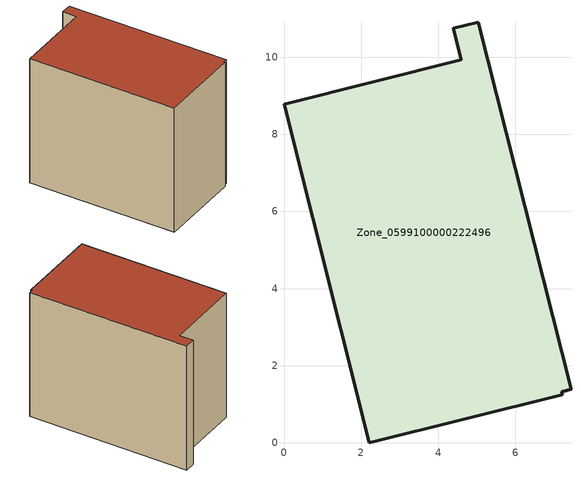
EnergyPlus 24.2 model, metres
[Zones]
Zone_0599100000222496
 floor ground (C_G): 7.2,1.32 7.21,1.25 2.21,0 0,8.78 4.6,9.93 4.39,10.76 5.03,10.91 7.44,1.39 z0
 wall outside (C_F): 7.21,1.25 7.2,1.32 7.44,1.39 5.03,10.91 4.39,10.76 4.6,9.93 0,8.78 2.21,0 7.21,1.25 z0:7.95
 roof outside (C_R): 7.2,1.32 7.44,1.39 5.03,10.91 4.39,10.76 4.6,9.93 0,8.78 2.21,0 7.21,1.25 z7.95
[BUILDING]
Pand.0599100000222496: North Axis=0; Terrain=City; Loads Convergence Tolerance Value=0.04; Temperature Convergence Tolerance Value=0.4; Solar Distribution=FullExterior; Maximum Number of Warmup Days=25; Minimum Number of Warmup Days=1
[Site:Location]
Rotterdam.The.Hague.AP_ZH_NLD Design_Conditions: Latitude=51.96; Longitude=4.45; Time Zone=1; Elevation=-4.5
[SITE:GROUNDTEMPERATURE:BUILDINGSURFACE]
18, 18, 18, 18, 18, 18, 18, 18, 18, 18, 18, 18
[MATERIAL] Thermal Absorptance=0.9; Solar Absorptance=0.7; Visible Absorptance=0.7
Name | Roughness | Thickness | Conductivity | Density | Specific Heat
G.TI.1975-1991 | MediumSmooth | 0.15 | 0.288461 | 540 | 1210
F.TI.1975-1991 | Rough | 0.3 | 0.230769 | 1920 | 840
R.TI.1975-1991 | MediumRough | 0.2 | 0.153846 | 1500 | 1000
[CONSTRUCTION]
C_G: G.TI.1975-1991
C_F: F.TI.1975-1991
C_R: R.TI.1975-1991
[ZONE]
Zone_0599100000222496: Type=1; Multiplier=1; Ceiling Height=Autocalculate; Volume=Autocalculate; Floor Area=autocalculate; Part of Total Floor Area=Yes
[ZONEINFILTRATION:DESIGNFLOWRATE]
Infil_Zone_0599100000222496: Zone or ZoneList or Space or SpaceList=Zone_0599100000222496; Schedule=AlwaysOn; Design Flow Rate Calculation Method=Flow/Area; Flow Rate per Floor Area=0.003; Constant Term Coefficient=1; Temperature Term Coefficient=0; Velocity Term Coefficient=0; Velocity Squared Term Coefficient=0
[HVACTEMPLATE:ZONE:IDEALLOADSAIRSYSTEM]
Zone_0599100000222496: Maximum Heating Supply Air Temperature=50; Minimum Cooling Supply Air Temperature=13; Maximum Heating Supply Air Humidity Ratio=0.0156; Minimum Cooling Supply Air Humidity Ratio=0.0077; Heating Limit=NoLimit; Cooling Limit=NoLimit; Dehumidification Control Type=ConstantSensibleHeatRatio; Cooling Sensible Heat Ratio=0.7; Dehumidification Setpoint=60; Humidification Control Type=None; Humidification Setpoint=30; Outdoor Air Method=None; Outdoor Air Flow Rate per Person=0.00944; Outdoor Air Flow Rate per Zone Floor Area=0; Outdoor Air Flow Rate per Zone=0; Demand Controlled Ventilation Type=None; Outdoor Air Economizer Type=NoEconomizer; Heat Recovery Type=None; Sensible Heat Recovery Effectiveness=0.7; Latent Heat Recovery Effectiveness=0.65
[ZONECONTROL:THERMOSTAT]
ThermostatControl_Zone_0599100000222496: Zone or ZoneList=Zone_0599100000222496; Control Type Schedule=DualSetpointControlType; Control 1=Thermostat_Zone_0599100000222496; Temperature Difference Between Cutout And Setpoint=0
[THERMOSTATSETPOINT:DUALSETPOINT]
Thermostat_Zone_0599100000222496: Heating Setpoint Temperature Schedule=HeatingSetpoint_Zone_0599100000222496; Cooling Setpoint Temperature Schedule=CoolingSetpoint_Zone_0599100000222496
[SCHEDULE:COMPACT]
HeatingSetpoint_Zone_0599100000222496: Through: 12/31, For: AllDays, Until: 24:00, 21
CoolingSetpoint_Zone_0599100000222496: Through: 12/31, For: AllDays, Until: 24:00, 24
DualSetpointControlType: Through: 12/31, For: AllDays, Until: 24:00, 4
AlwaysOn: Through: 12/31, For: AllDays, Until: 24:00, 1
